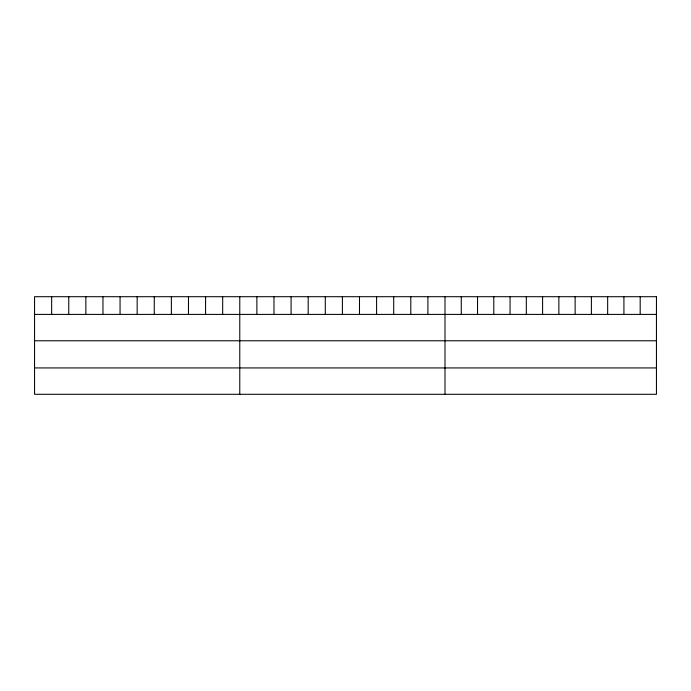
<?xml version="1.0" encoding="UTF-8"?>
<svg xmlns="http://www.w3.org/2000/svg" width="691" height="691" viewBox="0 0 691 691"><rect width="100%" height="100%" fill="white"/><g stroke="black" fill="none" stroke-linecap="round" stroke-linejoin="round"><path stroke-width="1.04" d="M34.55 314.405L656.45 314.405M34.55 340.775L656.45 340.775M34.55 367.932L656.45 367.932M640.186 296.707L640.186 314.405M623.921 296.707L623.921 314.405M607.657 296.707L607.657 314.405M591.392 296.707L591.392 314.405M575.128 296.707L575.128 314.405M558.864 296.707L558.864 314.405M542.59 296.707L542.59 314.405M526.326 296.707L526.326 314.405M510.062 296.707L510.062 314.405M493.797 296.707L493.797 314.405M477.533 296.707L477.533 314.405M461.268 296.707L461.268 314.405M445.004 296.707L445.004 394.293M427.902 296.707L427.902 314.405M410.8 296.707L410.8 314.405M393.697 296.707L393.697 314.405M376.595 296.707L376.595 314.405M359.493 296.707L359.493 314.405M342.39 296.707L342.39 314.405M325.288 296.707L325.288 314.405M308.186 296.707L308.186 314.405M291.084 296.707L291.084 314.405M273.981 296.707L273.981 314.405M256.879 296.707L256.879 314.405M239.777 296.707L239.777 394.293M222.675 296.707L222.675 314.405M205.572 296.707L205.572 314.405M188.47 296.707L188.47 314.405M171.368 296.707L171.368 314.405M154.266 296.707L154.266 314.405M137.163 296.707L137.163 314.405M120.061 296.707L120.061 314.405M102.959 296.707L102.959 314.405M85.857 296.707L85.857 314.405M68.754 296.707L68.754 314.405M51.652 296.707L51.652 314.405M656.45 296.707L34.55 296.707L34.55 394.293L656.45 394.293L656.45 296.707"/></g></svg>
